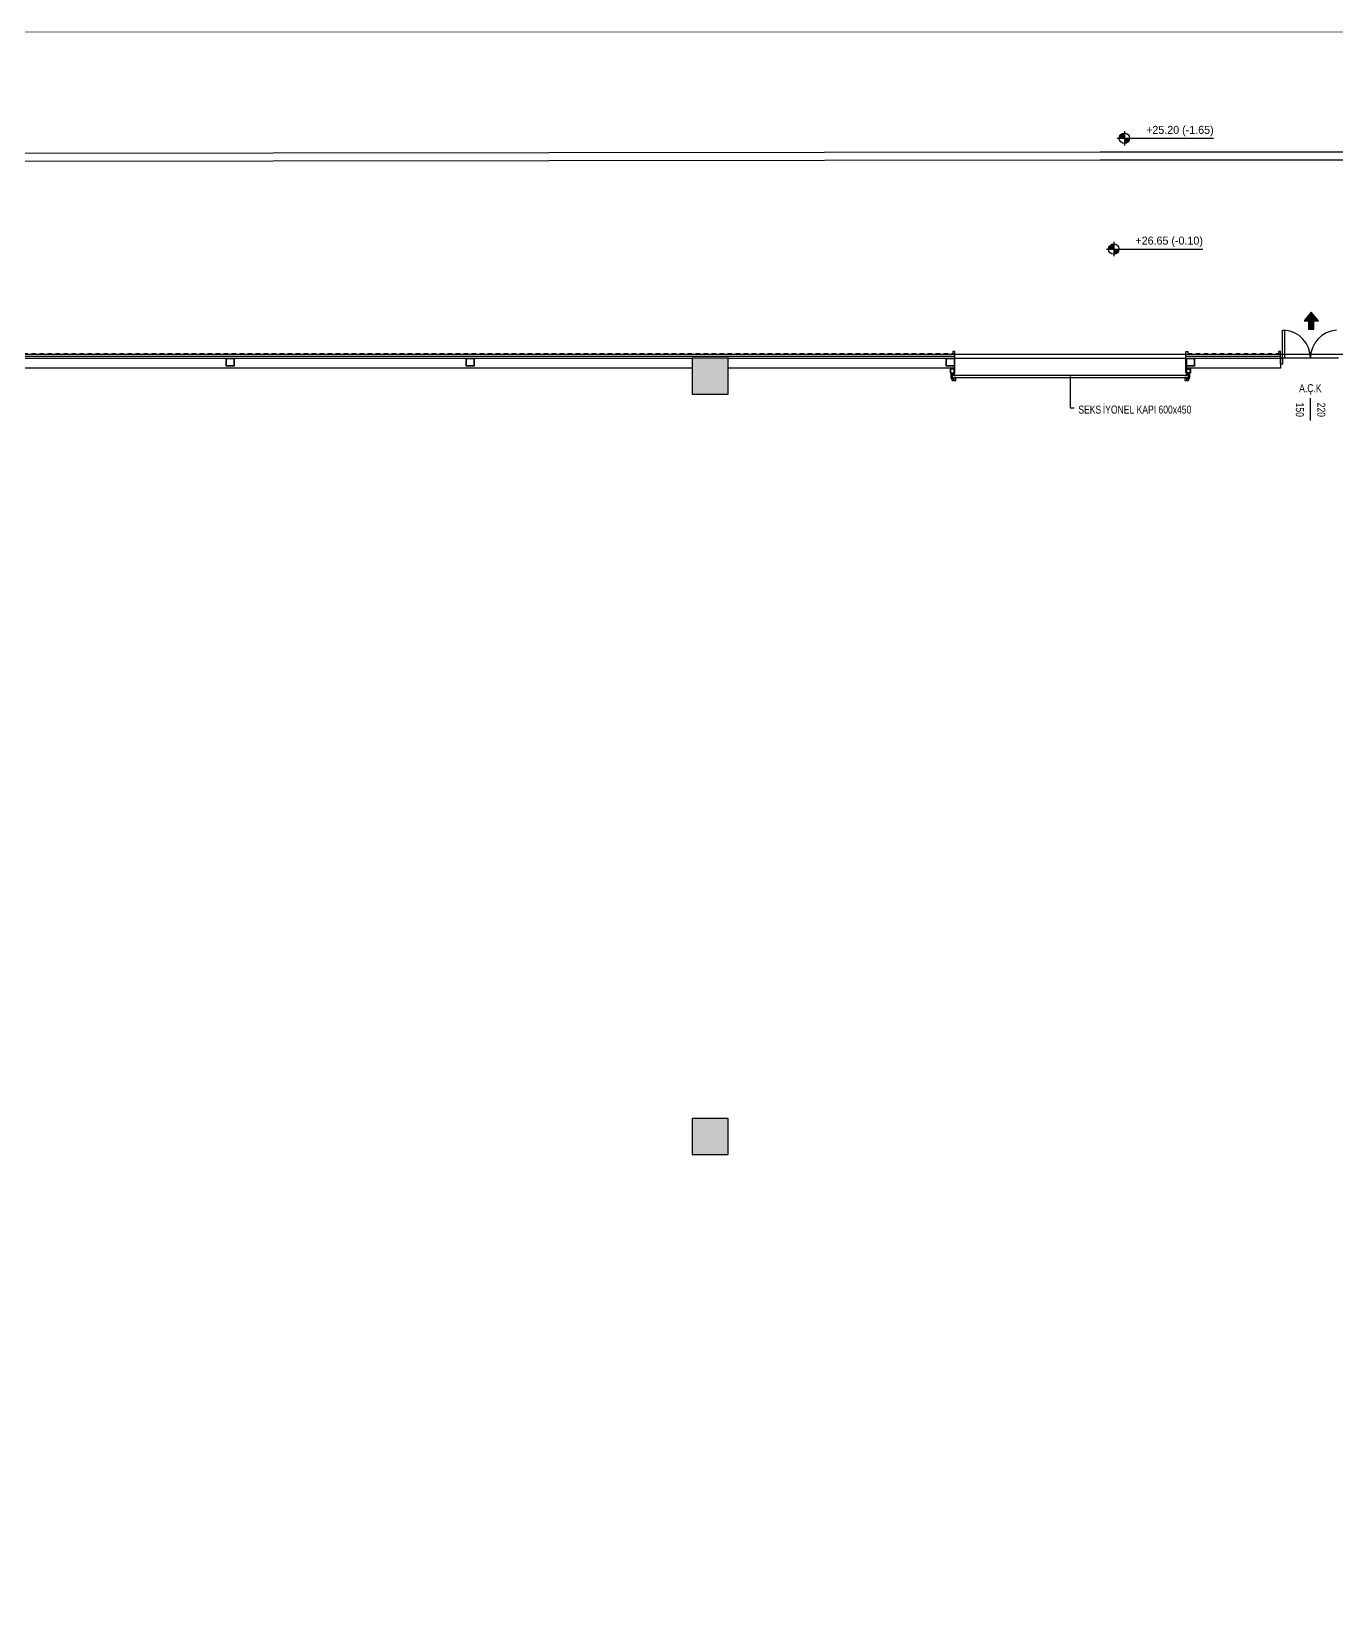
# Model space of a CAD drawing. Header units: centimetres. Extents: x -277999 to 283551, y -705288 to -693449.
# Drawn here: x 272690 to 275952, y -697400 to -693449 of the extents above; entities that cross this region are included whole.
import ezdxf
from ezdxf.enums import TextEntityAlignment as Align

# ---------------------------------------------------------------- set-up
doc = ezdxf.new("R2010")
doc.units = ezdxf.units.CM
for name, color, linetype in [('A-DOOR', 193, 'Continuous'), ('MKDU0', 8, 'Continuous'), ('ROTAS-HAV-CERCEVE', 7, 'Continuous')]:
    doc.layers.add(name, color=color, linetype=linetype)

msp = doc.modelspace()

# ---------------------------------------------------------------- hatches: boundary and pattern name
at = {"layer": 'MKDU0'}
h = msp.add_hatch(color=8, dxfattribs=at)
h.dxf.hatch_style = 1
h.paths.add_polyline_path([(275421.8, -693702.8), (275419.3, -693703), (275416.8, -693703.8), (275414.6, -693705), (275412.6, -693706.6), (275411, -693708.6), (275409.8, -693710.8), (275409.1, -693713.2), (275408.8, -693715.8), (275421.8, -693715.8), (275421.8, -693702.8)])
h.paths.add_polyline_path([(275434.8, -693715.8), (275421.8, -693715.8), (275421.8, -693728.8), (275424.4, -693728.5), (275426.8, -693727.8), (275429, -693726.6), (275431, -693725), (275432.6, -693723), (275433.8, -693720.8), (275434.6, -693718.3), (275434.8, -693715.8)])
h = msp.add_hatch(color=8, dxfattribs=at)
h.dxf.hatch_style = 1
h.paths.add_polyline_path([(275395, -693979.6), (275392.4, -693979.9), (275390, -693980.6), (275387.8, -693981.8), (275385.8, -693983.4), (275384.2, -693985.4), (275383, -693987.7), (275382.2, -693990.1), (275382, -693992.6), (275395, -693992.6), (275395, -693979.6)])
h.paths.add_polyline_path([(275408, -693992.6), (275395, -693992.6), (275395, -694005.6), (275397.5, -694005.4), (275400, -694004.6), (275402.2, -694003.4), (275404.2, -694001.8), (275405.8, -693999.8), (275407, -693997.6), (275407.7, -693995.2), (275408, -693992.6)])
h = msp.add_hatch(color=8, dxfattribs=at)
h.dxf.hatch_style = 1
h.paths.add_polyline_path([(275888.8, -694150.8), (275871.1, -694172), (275882.1, -694172), (275882.1, -694193.1), (275895.6, -694193.1), (275895.6, -694172), (275906.5, -694172), (275888.8, -694150.8)])
h = msp.add_hatch(dxfattribs=at)
h.set_pattern_fill('ANSI33')
h.paths.add_polyline_path([(272541.6, -700055.4), (272631.6, -700055.4), (272631.6, -699965.4), (272541.6, -699965.4), (272541.6, -700055.4)])
h.paths.add_polyline_path([(272541.6, -694355.4), (272631.6, -694355.4), (272631.6, -694265.4), (272541.6, -694265.4), (272541.6, -694355.4)])
h.paths.add_polyline_path([(270741.6, -700055.4), (270831.6, -700055.4), (270831.6, -699965.4), (270741.6, -699965.4), (270741.6, -700055.4)])
h.paths.add_polyline_path([(267141.6, -700055.4), (267231.6, -700055.4), (267231.6, -699965.4), (267141.6, -699965.4), (267141.6, -700055.4)])
h.paths.add_polyline_path([(270741.6, -694355.4), (270831.6, -694355.4), (270831.6, -694265.4), (270741.6, -694265.4), (270741.6, -694355.4)])
h.paths.add_polyline_path([(267141.6, -694355.4), (267231.6, -694355.4), (267231.6, -694265.4), (267141.6, -694265.4), (267141.6, -694355.4)])
h.paths.add_polyline_path([(272541.6, -698155.4), (272631.6, -698155.4), (272631.6, -698065.4), (272541.6, -698065.4), (272541.6, -698155.4)])
h.paths.add_polyline_path([(272541.6, -696255.4), (272631.6, -696255.4), (272631.6, -696165.4), (272541.6, -696165.4), (272541.6, -696255.4)])
h.paths.add_polyline_path([(270741.6, -698155.4), (270831.6, -698155.4), (270831.6, -698065.4), (270741.6, -698065.4), (270741.6, -698155.4)])
h.paths.add_polyline_path([(267141.6, -698155.4), (267231.6, -698155.4), (267231.6, -698065.4), (267141.6, -698065.4), (267141.6, -698155.4)])
h.paths.add_polyline_path([(270741.6, -696255.4), (270831.6, -696255.4), (270831.6, -696165.4), (270741.6, -696165.4), (270741.6, -696255.4)])
h.paths.add_polyline_path([(267141.6, -696255.4), (267231.6, -696255.4), (267231.6, -696165.4), (267141.6, -696165.4), (267141.6, -696255.4)])
h.paths.add_polyline_path([(277941.6, -698155.4), (278031.6, -698155.4), (278031.6, -698065.4), (277941.6, -698065.4), (277941.6, -698155.4)])
h.paths.add_polyline_path([(277941.6, -696255.4), (278031.6, -696255.4), (278031.6, -696165.4), (277941.6, -696165.4), (277941.6, -696255.4)])
h.paths.add_polyline_path([(276141.6, -698155.4), (276231.6, -698155.4), (276231.6, -698065.4), (276141.6, -698065.4), (276141.6, -698155.4)])
h.paths.add_polyline_path([(276141.6, -696255.4), (276231.6, -696255.4), (276231.6, -696165.4), (276141.6, -696165.4), (276141.6, -696255.4)])
h.paths.add_polyline_path([(274341.6, -698155.4), (274431.6, -698155.4), (274431.6, -698065.4), (274341.6, -698065.4), (274341.6, -698155.4)])
h.paths.add_polyline_path([(274341.6, -696255.4), (274431.6, -696255.4), (274431.6, -696165.4), (274341.6, -696165.4), (274341.6, -696255.4)])
h.paths.add_polyline_path([(270641.6, -698155.4), (270731.6, -698155.4), (270731.6, -698065.4), (270641.6, -698065.4), (270641.6, -698155.4)])
h.paths.add_polyline_path([(270641.6, -696255.4), (270731.6, -696255.4), (270731.6, -696165.4), (270641.6, -696165.4), (270641.6, -696255.4)])
h.paths.add_polyline_path([(268941.6, -698155.4), (269031.6, -698155.4), (269031.6, -698065.4), (268941.6, -698065.4), (268941.6, -698155.4)])
h.paths.add_polyline_path([(268941.6, -696255.4), (269031.6, -696255.4), (269031.6, -696165.4), (268941.6, -696165.4), (268941.6, -696255.4)])
h.paths.add_polyline_path([(265341.6, -698155.4), (265431.6, -698155.4), (265431.6, -698065.4), (265341.6, -698065.4), (265341.6, -698155.4)])
h.paths.add_polyline_path([(265341.6, -696255.4), (265431.6, -696255.4), (265431.6, -696165.4), (265341.6, -696165.4), (265341.6, -696255.4)])
h.paths.add_polyline_path([(263541.6, -698155.4), (263631.6, -698155.4), (263631.6, -698065.4), (263541.6, -698065.4), (263541.6, -698155.4)])
h.paths.add_polyline_path([(263541.6, -696255.4), (263631.6, -696255.4), (263631.6, -696165.4), (263541.6, -696165.4), (263541.6, -696255.4)])
h.paths.add_polyline_path([(261741.6, -698155.4), (261831.6, -698155.4), (261831.6, -698065.4), (261741.6, -698065.4), (261741.6, -698155.4)])
h.paths.add_polyline_path([(261741.6, -696255.4), (261831.6, -696255.4), (261831.6, -696165.4), (261741.6, -696165.4), (261741.6, -696255.4)])
h.paths.add_polyline_path([(279741.6, -696255.4), (279831.6, -696255.4), (279831.6, -696165.4), (279741.6, -696165.4), (279741.6, -696255.4)])
h.paths.add_polyline_path([(279741.6, -698155.4), (279831.6, -698155.4), (279831.6, -698065.4), (279741.6, -698065.4), (279741.6, -698155.4)])
h.paths.add_polyline_path([(279741.6, -700055.4), (279831.6, -700055.4), (279831.6, -699965.4), (279741.6, -699965.4), (279741.6, -700055.4)])
h.paths.add_polyline_path([(277941.6, -700055.4), (278031.6, -700055.4), (278031.6, -699965.4), (277941.6, -699965.4), (277941.6, -700055.4)])
h.paths.add_polyline_path([(276141.6, -700055.4), (276231.6, -700055.4), (276231.6, -699965.4), (276141.6, -699965.4), (276141.6, -700055.4)])
h.paths.add_polyline_path([(274341.6, -700055.4), (274431.6, -700055.4), (274431.6, -699965.4), (274341.6, -699965.4), (274341.6, -700055.4)])
h.paths.add_polyline_path([(270641.6, -700055.4), (270731.6, -700055.4), (270731.6, -699965.4), (270641.6, -699965.4), (270641.6, -700055.4)])
h.paths.add_polyline_path([(268941.6, -700055.4), (269031.6, -700055.4), (269031.6, -699965.4), (268941.6, -699965.4), (268941.6, -700055.4)])
h.paths.add_polyline_path([(265341.6, -700055.4), (265431.6, -700055.4), (265431.6, -699965.4), (265341.6, -699965.4), (265341.6, -700055.4)])
h.paths.add_polyline_path([(263541.6, -700055.4), (263631.6, -700055.4), (263631.6, -699965.4), (263541.6, -699965.4), (263541.6, -700055.4)])
h.paths.add_polyline_path([(261741.6, -700055.4), (261831.6, -700055.4), (261831.6, -699965.4), (261741.6, -699965.4), (261741.6, -700055.4)])
h.paths.add_polyline_path([(279741.6, -694355.4), (279831.6, -694355.4), (279831.6, -694265.4), (279741.6, -694265.4), (279741.6, -694355.4)])
h.paths.add_polyline_path([(277941.6, -694355.4), (278031.6, -694355.4), (278031.6, -694265.4), (277941.6, -694265.4), (277941.6, -694355.4)])
h.paths.add_polyline_path([(276141.6, -694355.4), (276231.6, -694355.4), (276231.6, -694265.4), (276141.6, -694265.4), (276141.6, -694355.4)])
h.paths.add_polyline_path([(274341.6, -694355.4), (274431.6, -694355.4), (274431.6, -694265.4), (274341.6, -694265.4), (274341.6, -694355.4)])
h.paths.add_polyline_path([(270641.6, -694355.4), (270731.6, -694355.4), (270731.6, -694265.4), (270641.6, -694265.4), (270641.6, -694355.4)])
h.paths.add_polyline_path([(268941.6, -694355.4), (269031.6, -694355.4), (269031.6, -694265.4), (268941.6, -694265.4), (268941.6, -694355.4)])
h.paths.add_polyline_path([(265341.6, -694355.4), (265431.6, -694355.4), (265431.6, -694265.4), (265341.6, -694265.4), (265341.6, -694355.4)])
h.paths.add_polyline_path([(263541.6, -694355.4), (263631.6, -694355.4), (263631.6, -694265.4), (263541.6, -694265.4), (263541.6, -694355.4)])
h.paths.add_polyline_path([(261741.6, -694355.4), (261831.6, -694355.4), (261831.6, -694265.4), (261741.6, -694265.4), (261741.6, -694355.4)])

# ---------------------------------------------------------------- linework, layer by layer
at = {"layer": 'A-DOOR'}
msp.add_line((275956.6, -694265.4), (275816.6, -694265.4), dxfattribs=at)
msp.add_lwpolyline([(275816.6, -694265.4), (275816.6, -694195.4), (275821.6, -694195.4), (275821.6, -694265.4)], dxfattribs=at)
msp.add_lwpolyline([(275816.6, -694280.4), (275811.6, -694280.4), (275811.6, -694265.4), (275816.6, -694265.4)], close=True, dxfattribs=at)
for centre, start, end in [((275816.6, -694265.4), 0, 85.904), ((275956.6, -694265.4), 94.096, 180)]:
    msp.add_arc(centre, 70, start, end, dxfattribs=at)
at = {"layer": 'MKDU0', "color": 8}
for p, q in [((275421.8, -693697.8), (275421.8, -693733.8)), ((272211.1, -693753.2), (275361.1, -693750.1)), ((275361.1, -693750.1), (275511.1, -693749.9)), ((275403.8, -693715.8), (275644.8, -693715.8)), ((275511.1, -693749.9), (278429.5, -693747)), ((272211.1, -693773.2), (275361.1, -693770.1)), ((275361.1, -693770.1), (275511.1, -693769.9)), ((275511.1, -693769.9), (278429.4, -693767)), ((275395, -693974.6), (275395, -694010.6)), ((275377, -693992.6), (275618, -693992.6)), ((274997.6, -694248.4), (274992.6, -694248.4)), ((274992.6, -694248.4), (274992.6, -694252.9)), ((274997.6, -694302.4), (274997.6, -694248.4)), ((275575.6, -694302.4), (275575.6, -694248.4)), ((275575.6, -694248.4), (275580.6, -694248.4)), ((275580.6, -694248.4), (275580.6, -694252.9)), ((272631.6, -694265.4), (274341.6, -694265.4)), ((274341.6, -694290.4), (272631.6, -694290.4)), ((274431.6, -694265.4), (274996.6, -694265.4)), ((274996.6, -694290.4), (274431.6, -694290.4)), ((275576.6, -694265.4), (275811.6, -694265.4)), ((275811.6, -694290.4), (275576.6, -694290.4))]:
    msp.add_line(p, q, dxfattribs=at)
at = {"layer": 'MKDU0'}
for p, q in [((274997.7, -694303.9), (274993.8, -694303.9)), ((274995.3, -694303.7), (274995.2, -694303.9)), ((274995.3, -694303.8), (274995.2, -694303.9)), ((274995.2, -694303.9), (274995.3, -694304)), ((274995.4, -694303.7), (274995.3, -694303.8)), ((274996, -694303.7), (274995.3, -694303.7)), ((274995.3, -694303.8), (274995.4, -694304)), ((274996, -694304), (274995.3, -694304)), ((274995.7, -694303.7), (274995.7, -694304)), ((274995.8, -694304.1), (274995.8, -694303.9)), ((274995.8, -694303.9), (274995.9, -694304)), ((274995.8, -694303.9), (274995.8, -694304)), ((274995.9, -694304), (274995.8, -694304)), ((274995.9, -694304), (274995.8, -694304.1)), ((274995.8, -694304), (274995.8, -694304.1)), ((274995.9, -694303.7), (274995.9, -694303.7)), ((274996, -694304), (274995.9, -694303.7)), ((274996, -694304.1), (274995.9, -694303.7)), ((274995.9, -694303.7), (274996, -694304)), ((274995.9, -694303.7), (274995.9, -694303.7)), ((274995.9, -694303.7), (274995.9, -694303.7)), ((274996, -694303.7), (274995.9, -694303.7)), ((274995.9, -694304), (274996, -694304)), ((274996.1, -694304.1), (274996, -694303.7)), ((274996, -694303.7), (274996.1, -694304)), ((274996, -694303.7), (274996, -694303.7)), ((274996, -694303.7), (274996.1, -694303.7)), ((274996, -694304), (274996, -694304.1)), ((274996.1, -694304), (274996, -694304)), ((274996.2, -694304), (274996.1, -694303.7)), ((274996.2, -694303.7), (274996.1, -694303.7)), ((274996.2, -694304), (274996.1, -694304.1)), ((274996.1, -694304), (274996.1, -694304.1)), ((274996.3, -694304), (274996.2, -694303.7)), ((274996.3, -694304.1), (274996.2, -694303.7)), ((274996.2, -694303.7), (274996.3, -694304)), ((274996.2, -694303.7), (274996.2, -694303.7)), ((274996.2, -694303.7), (274996.2, -694303.7)), ((274996.2, -694303.7), (274996.2, -694303.7)), ((274996.2, -694303.7), (274996.2, -694303.7)), ((274996.3, -694303.7), (274996.2, -694303.7)), ((274996.2, -694304), (274996.2, -694304)), ((274996.3, -694304), (274996.2, -694304)), ((274996.3, -694303.7), (274996.4, -694304.1)), ((274996.3, -694303.7), (274996.4, -694304)), ((274996.3, -694303.7), (274996.4, -694303.7)), ((274996.3, -694303.7), (274996.3, -694303.7)), ((274996.3, -694304), (274996.3, -694304.1)), ((274996.3, -694304), (274996.3, -694304.1)), ((274996.4, -694304), (274996.3, -694304)), ((274996.5, -694304), (274996.4, -694303.7)), ((274996.5, -694303.7), (274996.4, -694303.7)), ((274996.4, -694304), (274996.4, -694304.1)), ((274996.5, -694304), (274996.4, -694304.1)), ((274996.6, -694304), (274996.5, -694303.7)), ((274996.5, -694303.7), (274996.5, -694303.8)), ((274996.5, -694303.7), (274996.5, -694303.7)), ((274996.5, -694303.7), (274996.5, -694303.7)), ((274996.5, -694303.7), (274996.5, -694303.7)), ((274996.5, -694303.7), (274996.5, -694303.8)), ((274996.5, -694303.7), (274996.5, -694303.7)), ((274996.6, -694303.7), (274996.5, -694303.7)), ((274996.5, -694303.8), (274996.6, -694304)), ((274996.5, -694303.8), (274996.6, -694304.1)), ((274996.5, -694304), (274996.5, -694304)), ((274996.6, -694304), (274996.5, -694304)), ((274996.6, -694303.7), (274996.7, -694304)), ((274996.6, -694303.7), (274996.7, -694303.7)), ((274996.6, -694303.7), (274996.7, -694304)), ((274996.6, -694303.7), (274996.6, -694303.7)), ((274996.7, -694304), (274996.6, -694304)), ((274996.6, -694304), (274996.6, -694304.1)), ((274996.6, -694304), (274996.6, -694304.1)), ((274996.7, -694304.4), (274996.7, -694303.4)), ((274996.8, -694303.4), (274996.7, -694303.4)), ((274996.7, -694303.7), (274996.7, -694303.8)), ((274996.7, -694303.7), (274996.7, -694303.7)), ((274996.7, -694304), (274996.7, -694304)), ((274996.8, -694304.4), (274996.7, -694304.4)), ((274996.8, -694304.5), (274996.8, -694303.3)), ((274996.9, -694303.3), (274996.8, -694303.3)), ((274996.9, -694304.5), (274996.8, -694304.5)), ((274996.9, -694304.5), (274996.9, -694303.3)), ((274997, -694303.7), (274996.9, -694303.3)), ((274996.9, -694304.5), (274997, -694304.1)), ((274997, -694303.5), (274997, -694304.2)), ((274997, -694303.7), (274997, -694304.1)), ((274997.1, -694303.5), (274997.1, -694304.2)), ((274997.1, -694303.5), (274997.4, -694303.5)), ((274997.1, -694303.7), (274997.4, -694303.7)), ((274997.1, -694304.1), (274997.4, -694304.1)), ((274997.1, -694304.2), (274997.4, -694304.2)), ((274997.4, -694303.6), (274997.4, -694304.1))]:
    msp.add_line(p, q, dxfattribs=at)
at = {"layer": 'MKDU0', "color": 8}
for points in [[(275888.8, -694150.8), (275871.1, -694172), (275882.1, -694172), (275882.1, -694193.1), (275895.6, -694193.1), (275895.6, -694172), (275906.5, -694172)], [(271694.1, -694255.4), (279841.6, -694255.4), (279841.6, -698155.4), (261719.1, -698155.4), (261719.1, -694255.4), (268941.6, -694255.4), (268941.6, -694520.4), (271694.1, -694520.4)], [(273176.6, -694265.4), (273196.6, -694265.4), (273196.6, -694285.4), (273176.6, -694285.4)], [(273177.2, -694266), (273196, -694266), (273196, -694284.8), (273177.2, -694284.8)], [(273776.6, -694265.4), (273796.6, -694265.4), (273796.6, -694285.4), (273776.6, -694285.4)], [(273777.2, -694266), (273796, -694266), (273796, -694284.8), (273777.2, -694284.8)], [(274341.6, -694355.4), (274431.6, -694355.4), (274431.6, -694265.4), (274341.6, -694265.4)], [(274976.6, -694265.4), (274996.6, -694265.4), (274996.6, -694285.4), (274976.6, -694285.4)], [(274977.2, -694266), (274996, -694266), (274996, -694284.8), (274977.2, -694284.8)], [(274986.6, -694302.4), (274996.6, -694302.4), (274996.6, -694292.4), (274986.6, -694292.4)], [(274987.1, -694301.9), (274996.1, -694301.9), (274996.1, -694292.9), (274987.1, -694292.9)], [(275576.6, -694265.4), (275596.6, -694265.4), (275596.6, -694285.4), (275576.6, -694285.4)], [(275576.6, -694302.4), (275586.6, -694302.4), (275586.6, -694292.4), (275576.6, -694292.4)], [(275586.6, -694302.4), (275576.6, -694302.4), (275576.6, -694292.4), (275586.6, -694292.4)], [(275577.1, -694301.9), (275586.1, -694301.9), (275586.1, -694292.9), (275577.1, -694292.9)], [(275586.1, -694301.9), (275577.1, -694301.9), (275577.1, -694292.9), (275586.1, -694292.9)], [(275577.2, -694266), (275596, -694266), (275596, -694284.8), (275577.2, -694284.8)], [(275582.3, -694309), (274991, -694309), (274991, -694314), (275582.3, -694314)], [(274341.6, -696255.4), (274431.6, -696255.4), (274431.6, -696165.4), (274341.6, -696165.4)]]:
    msp.add_lwpolyline(points, close=True, dxfattribs=at)
for points in [[(272211.6, -694255.4), (274996.6, -694255.4)], [(272211.6, -694260.4), (274996.6, -694260.4)], [(272661.6, -694255.4), (272669.6, -694255.4), (272671.6, -694253.4), (272679.6, -694253.4), (272681.6, -694255.4), (272689.6, -694255.4), (272691.6, -694253.4), (272699.6, -694253.4), (272701.6, -694255.4), (272709.6, -694255.4), (272711.6, -694253.4), (272719.6, -694253.4), (272721.6, -694255.4), (272729.6, -694255.4), (272731.6, -694253.4), (272739.6, -694253.4), (272741.6, -694255.4), (272749.6, -694255.4), (272751.6, -694253.4), (272759.6, -694253.4), (272761.6, -694255.4)], [(272761.6, -694255.4), (272769.6, -694255.4), (272771.6, -694253.4), (272779.6, -694253.4), (272781.6, -694255.4), (272789.6, -694255.4), (272791.6, -694253.4), (272799.6, -694253.4), (272801.6, -694255.4), (272809.6, -694255.4), (272811.6, -694253.4), (272819.6, -694253.4), (272821.6, -694255.4), (272829.6, -694255.4), (272831.6, -694253.4), (272839.6, -694253.4), (272841.6, -694255.4), (272849.6, -694255.4), (272851.6, -694253.4), (272859.6, -694253.4), (272861.6, -694255.4)], [(272861.6, -694255.4), (272869.6, -694255.4), (272871.6, -694253.4), (272879.6, -694253.4), (272881.6, -694255.4), (272889.6, -694255.4), (272891.6, -694253.4), (272899.6, -694253.4), (272901.6, -694255.4), (272909.6, -694255.4), (272911.6, -694253.4), (272919.6, -694253.4), (272921.6, -694255.4), (272929.6, -694255.4), (272931.6, -694253.4), (272939.6, -694253.4), (272941.6, -694255.4), (272949.6, -694255.4), (272951.6, -694253.4), (272959.6, -694253.4), (272961.6, -694255.4)], [(272961.6, -694255.4), (272969.6, -694255.4), (272971.6, -694253.4), (272979.6, -694253.4), (272981.6, -694255.4), (272989.6, -694255.4), (272991.6, -694253.4), (272999.6, -694253.4), (273001.6, -694255.4), (273009.6, -694255.4), (273011.6, -694253.4), (273019.6, -694253.4), (273021.6, -694255.4), (273029.6, -694255.4), (273031.6, -694253.4), (273039.6, -694253.4), (273041.6, -694255.4), (273049.6, -694255.4), (273051.6, -694253.4), (273059.6, -694253.4), (273061.6, -694255.4)], [(273061.6, -694255.4), (273069.6, -694255.4), (273071.6, -694253.4), (273079.6, -694253.4), (273081.6, -694255.4), (273089.6, -694255.4), (273091.6, -694253.4), (273099.6, -694253.4), (273101.6, -694255.4), (273109.6, -694255.4), (273111.6, -694253.4), (273119.6, -694253.4), (273121.6, -694255.4), (273129.6, -694255.4), (273131.6, -694253.4), (273139.6, -694253.4), (273141.6, -694255.4), (273149.6, -694255.4), (273151.6, -694253.4), (273159.6, -694253.4), (273161.6, -694255.4)], [(273161.6, -694255.4), (273169.6, -694255.4), (273171.6, -694253.4), (273179.6, -694253.4), (273181.6, -694255.4), (273189.6, -694255.4), (273191.6, -694253.4), (273199.6, -694253.4), (273201.6, -694255.4), (273209.6, -694255.4), (273211.6, -694253.4), (273219.6, -694253.4), (273221.6, -694255.4), (273229.6, -694255.4), (273231.6, -694253.4), (273239.6, -694253.4), (273241.6, -694255.4), (273249.6, -694255.4), (273251.6, -694253.4), (273259.6, -694253.4), (273261.6, -694255.4)], [(273261.6, -694255.4), (273269.6, -694255.4), (273271.6, -694253.4), (273279.6, -694253.4), (273281.6, -694255.4), (273289.6, -694255.4), (273291.6, -694253.4), (273299.6, -694253.4), (273301.6, -694255.4), (273309.6, -694255.4), (273311.6, -694253.4), (273319.6, -694253.4), (273321.6, -694255.4), (273329.6, -694255.4), (273331.6, -694253.4), (273339.6, -694253.4), (273341.6, -694255.4), (273349.6, -694255.4), (273351.6, -694253.4), (273359.6, -694253.4), (273361.6, -694255.4)], [(273361.6, -694255.4), (273369.6, -694255.4), (273371.6, -694253.4), (273379.6, -694253.4), (273381.6, -694255.4), (273389.6, -694255.4), (273391.6, -694253.4), (273399.6, -694253.4), (273401.6, -694255.4), (273409.6, -694255.4), (273411.6, -694253.4), (273419.6, -694253.4), (273421.6, -694255.4), (273429.6, -694255.4), (273431.6, -694253.4), (273439.6, -694253.4), (273441.6, -694255.4), (273449.6, -694255.4), (273451.6, -694253.4), (273459.6, -694253.4), (273461.6, -694255.4)], [(273461.6, -694255.4), (273469.6, -694255.4), (273471.6, -694253.4), (273479.6, -694253.4), (273481.6, -694255.4), (273489.6, -694255.4), (273491.6, -694253.4), (273499.6, -694253.4), (273501.6, -694255.4), (273509.6, -694255.4), (273511.6, -694253.4), (273519.6, -694253.4), (273521.6, -694255.4), (273529.6, -694255.4), (273531.6, -694253.4), (273539.6, -694253.4), (273541.6, -694255.4), (273549.6, -694255.4), (273551.6, -694253.4), (273559.6, -694253.4), (273561.6, -694255.4)], [(273561.6, -694255.4), (273569.6, -694255.4), (273571.6, -694253.4), (273579.6, -694253.4), (273581.6, -694255.4), (273589.6, -694255.4), (273591.6, -694253.4), (273599.6, -694253.4), (273601.6, -694255.4), (273609.6, -694255.4), (273611.6, -694253.4), (273619.6, -694253.4), (273621.6, -694255.4), (273629.6, -694255.4), (273631.6, -694253.4), (273639.6, -694253.4), (273641.6, -694255.4), (273649.6, -694255.4), (273651.6, -694253.4), (273659.6, -694253.4), (273661.6, -694255.4)], [(273661.6, -694255.4), (273669.6, -694255.4), (273671.6, -694253.4), (273679.6, -694253.4), (273681.6, -694255.4), (273689.6, -694255.4), (273691.6, -694253.4), (273699.6, -694253.4), (273701.6, -694255.4), (273709.6, -694255.4), (273711.6, -694253.4), (273719.6, -694253.4), (273721.6, -694255.4), (273729.6, -694255.4), (273731.6, -694253.4), (273739.6, -694253.4), (273741.6, -694255.4), (273749.6, -694255.4), (273751.6, -694253.4), (273759.6, -694253.4), (273761.6, -694255.4)], [(273761.6, -694255.4), (273769.6, -694255.4), (273771.6, -694253.4), (273779.6, -694253.4), (273781.6, -694255.4), (273789.6, -694255.4), (273791.6, -694253.4), (273799.6, -694253.4), (273801.6, -694255.4), (273809.6, -694255.4), (273811.6, -694253.4), (273819.6, -694253.4), (273821.6, -694255.4), (273829.6, -694255.4), (273831.6, -694253.4), (273839.6, -694253.4), (273841.6, -694255.4), (273849.6, -694255.4), (273851.6, -694253.4), (273859.6, -694253.4), (273861.6, -694255.4)], [(273861.6, -694255.4), (273869.6, -694255.4), (273871.6, -694253.4), (273879.6, -694253.4), (273881.6, -694255.4), (273889.6, -694255.4), (273891.6, -694253.4), (273899.6, -694253.4), (273901.6, -694255.4), (273909.6, -694255.4), (273911.6, -694253.4), (273919.6, -694253.4), (273921.6, -694255.4), (273929.6, -694255.4), (273931.6, -694253.4), (273939.6, -694253.4), (273941.6, -694255.4), (273949.6, -694255.4), (273951.6, -694253.4), (273959.6, -694253.4), (273961.6, -694255.4)], [(273961.6, -694255.4), (273969.6, -694255.4), (273971.6, -694253.4), (273979.6, -694253.4), (273981.6, -694255.4), (273989.6, -694255.4), (273991.6, -694253.4), (273999.6, -694253.4), (274001.6, -694255.4), (274009.6, -694255.4), (274011.6, -694253.4), (274019.6, -694253.4), (274021.6, -694255.4), (274029.6, -694255.4), (274031.6, -694253.4), (274039.6, -694253.4), (274041.6, -694255.4), (274049.6, -694255.4), (274051.6, -694253.4), (274059.6, -694253.4), (274061.6, -694255.4)], [(274061.6, -694255.4), (274069.6, -694255.4), (274071.6, -694253.4), (274079.6, -694253.4), (274081.6, -694255.4), (274089.6, -694255.4), (274091.6, -694253.4), (274099.6, -694253.4), (274101.6, -694255.4), (274109.6, -694255.4), (274111.6, -694253.4), (274119.6, -694253.4), (274121.6, -694255.4), (274129.6, -694255.4), (274131.6, -694253.4), (274139.6, -694253.4), (274141.6, -694255.4), (274149.6, -694255.4), (274151.6, -694253.4), (274159.6, -694253.4), (274161.6, -694255.4)], [(274161.6, -694255.4), (274169.6, -694255.4), (274171.6, -694253.4), (274179.6, -694253.4), (274181.6, -694255.4), (274189.6, -694255.4), (274191.6, -694253.4), (274199.6, -694253.4), (274201.6, -694255.4), (274209.6, -694255.4), (274211.6, -694253.4), (274219.6, -694253.4), (274221.6, -694255.4), (274229.6, -694255.4), (274231.6, -694253.4), (274239.6, -694253.4), (274241.6, -694255.4), (274249.6, -694255.4), (274251.6, -694253.4), (274259.6, -694253.4), (274261.6, -694255.4)], [(274261.6, -694255.4), (274269.6, -694255.4), (274271.6, -694253.4), (274279.6, -694253.4), (274281.6, -694255.4), (274289.6, -694255.4), (274291.6, -694253.4), (274299.6, -694253.4), (274301.6, -694255.4), (274309.6, -694255.4), (274311.6, -694253.4), (274319.6, -694253.4), (274321.6, -694255.4), (274329.6, -694255.4), (274331.6, -694253.4), (274339.6, -694253.4), (274341.6, -694255.4), (274349.6, -694255.4), (274351.6, -694253.4), (274359.6, -694253.4), (274361.6, -694255.4)], [(274361.6, -694255.4), (274369.6, -694255.4), (274371.6, -694253.4), (274379.6, -694253.4), (274381.6, -694255.4), (274389.6, -694255.4), (274391.6, -694253.4), (274399.6, -694253.4), (274401.6, -694255.4), (274409.6, -694255.4), (274411.6, -694253.4), (274419.6, -694253.4), (274421.6, -694255.4), (274429.6, -694255.4), (274431.6, -694253.4), (274439.6, -694253.4), (274441.6, -694255.4), (274449.6, -694255.4), (274451.6, -694253.4), (274459.6, -694253.4), (274461.6, -694255.4)], [(274461.6, -694255.4), (274469.6, -694255.4), (274471.6, -694253.4), (274479.6, -694253.4), (274481.6, -694255.4), (274489.6, -694255.4), (274491.6, -694253.4), (274499.6, -694253.4), (274501.6, -694255.4), (274509.6, -694255.4), (274511.6, -694253.4), (274519.6, -694253.4), (274521.6, -694255.4), (274529.6, -694255.4), (274531.6, -694253.4), (274539.6, -694253.4), (274541.6, -694255.4), (274549.6, -694255.4), (274551.6, -694253.4), (274559.6, -694253.4), (274561.6, -694255.4)], [(274561.6, -694255.4), (274569.6, -694255.4), (274571.6, -694253.4), (274579.6, -694253.4), (274581.6, -694255.4), (274589.6, -694255.4), (274591.6, -694253.4), (274599.6, -694253.4), (274601.6, -694255.4), (274609.6, -694255.4), (274611.6, -694253.4), (274619.6, -694253.4), (274621.6, -694255.4), (274629.6, -694255.4), (274631.6, -694253.4), (274639.6, -694253.4), (274641.6, -694255.4), (274649.6, -694255.4), (274651.6, -694253.4), (274659.6, -694253.4), (274661.6, -694255.4)], [(274661.6, -694255.4), (274669.6, -694255.4), (274671.6, -694253.4), (274679.6, -694253.4), (274681.6, -694255.4), (274689.6, -694255.4), (274691.6, -694253.4), (274699.6, -694253.4), (274701.6, -694255.4), (274709.6, -694255.4), (274711.6, -694253.4), (274719.6, -694253.4), (274721.6, -694255.4), (274729.6, -694255.4), (274731.6, -694253.4), (274739.6, -694253.4), (274741.6, -694255.4), (274749.6, -694255.4), (274751.6, -694253.4), (274759.6, -694253.4), (274761.6, -694255.4)], [(274761.6, -694255.4), (274769.6, -694255.4), (274771.6, -694253.4), (274779.6, -694253.4), (274781.6, -694255.4), (274789.6, -694255.4), (274791.6, -694253.4), (274799.6, -694253.4), (274801.6, -694255.4), (274809.6, -694255.4), (274811.6, -694253.4), (274819.6, -694253.4), (274821.6, -694255.4), (274829.6, -694255.4), (274831.6, -694253.4), (274839.6, -694253.4), (274841.6, -694255.4), (274849.6, -694255.4), (274851.6, -694253.4), (274859.6, -694253.4), (274861.6, -694255.4)], [(274861.6, -694255.4), (274869.6, -694255.4), (274871.6, -694253.4), (274879.6, -694253.4), (274881.6, -694255.4), (274889.6, -694255.4), (274891.6, -694253.4), (274899.6, -694253.4), (274901.6, -694255.4), (274909.6, -694255.4), (274911.6, -694253.4), (274919.6, -694253.4), (274921.6, -694255.4), (274929.6, -694255.4), (274931.6, -694253.4), (274939.6, -694253.4), (274941.6, -694255.4), (274949.6, -694255.4), (274951.6, -694253.4), (274959.6, -694253.4), (274961.6, -694255.4)], [(274961.6, -694255.4), (274969.6, -694255.4), (274971.6, -694253.4), (274979.6, -694253.4), (274981.6, -694255.4), (274989.6, -694255.4), (274991.6, -694253.4), (274996.6, -694253.4)], [(275576.6, -694255.4), (275579.6, -694255.4), (275581.6, -694253.4), (275589.6, -694253.4), (275591.6, -694255.4), (275599.6, -694255.4), (275601.6, -694253.4), (275609.6, -694253.4), (275611.6, -694255.4), (275619.6, -694255.4), (275621.6, -694253.4), (275629.6, -694253.4), (275631.6, -694255.4)], [(275576.6, -694255.4), (275811.6, -694255.4)], [(275576.6, -694260.4), (275811.6, -694260.4)], [(275631.6, -694255.4), (275639.6, -694255.4), (275641.6, -694253.4), (275649.6, -694253.4), (275651.6, -694255.4), (275659.6, -694255.4), (275661.6, -694253.4), (275669.6, -694253.4), (275671.6, -694255.4), (275679.6, -694255.4), (275681.6, -694253.4), (275689.6, -694253.4), (275691.6, -694255.4), (275699.6, -694255.4), (275701.6, -694253.4), (275709.6, -694253.4), (275711.6, -694255.4), (275719.6, -694255.4), (275721.6, -694253.4), (275729.6, -694253.4), (275731.6, -694255.4)], [(275731.6, -694255.4), (275739.6, -694255.4), (275741.6, -694253.4), (275749.6, -694253.4), (275751.6, -694255.4), (275759.6, -694255.4), (275761.6, -694253.4), (275769.6, -694253.4), (275771.6, -694255.4), (275779.6, -694255.4), (275781.6, -694253.4), (275789.6, -694253.4), (275791.6, -694255.4), (275799.6, -694255.4), (275801.6, -694253.4), (275809.6, -694253.4), (275811.6, -694255.4)], [(275816.6, -694265.4), (275811.6, -694265.4), (275811.6, -694248.4), (275806.6, -694248.4), (275806.6, -694252.9)], [(274988.6, -694302.4), (274988.6, -694307.4)], [(274989.1, -694306.9), (274989.1, -694302.9)], [(274989.1, -694302.9), (274996.1, -694302.9)], [(274996.1, -694302.9), (274996.1, -694304.9)], [(274996.6, -694265.4), (274996.6, -694290.4)], [(274996.6, -694265.4), (275576.6, -694265.4)], [(274996.6, -694307.4), (274996.6, -694302.4)], [(275576.6, -694265.4), (275576.6, -694290.4)], [(275576.6, -694302.4), (275576.6, -694307.4)], [(275577.1, -694304.9), (275577.1, -694302.9)], [(275577.1, -694302.9), (275584.1, -694302.9)], [(275584.1, -694302.9), (275584.1, -694306.9)], [(275584.6, -694307.4), (275584.6, -694302.4)], [(275811.6, -694265.4), (275811.6, -694290.4)], [(275811.6, -694265.4), (275811.6, -694290.4)], [(274988.6, -694307.4), (274987.9, -694307.4)], [(274987.9, -694307.4), (274987.9, -694315.1)], [(274987.9, -694315.1), (274990.5, -694315.1)], [(274988.4, -694314.6), (274988.4, -694307.9)], [(274988.4, -694307.9), (274991.1, -694307.9)], [(274994.6, -694314.6), (274988.4, -694314.6)], [(274988.6, -694307.4), (274991.1, -694307.4)], [(274991.1, -694306.9), (274989.1, -694306.9)], [(274990.5, -694315.1), (274990.5, -694319.3)], [(274990.5, -694319.3), (274990.5, -694319.4), (274990.5, -694319.4), (274990.5, -694319.5), (274990.5, -694319.6), (274990.5, -694319.6), (274990.6, -694319.7), (274990.6, -694319.8), (274990.6, -694319.8), (274990.7, -694319.9), (274990.7, -694320), (274990.7, -694320), (274990.8, -694320.1), (274990.8, -694320.2), (274990.8, -694320.2), (274990.9, -694320.3), (274990.9, -694320.3), (274991, -694320.4), (274991, -694320.4), (274991.1, -694320.5), (274991.1, -694320.5), (274991.2, -694320.6), (274991.3, -694320.6), (274991.3, -694320.7), (274991.4, -694320.7), (274991.4, -694320.8), (274991.5, -694320.8), (274991.6, -694320.8), (274991.6, -694320.9), (274991.7, -694320.9), (274991.8, -694320.9), (274991.8, -694321), (274991.9, -694321), (274992, -694321), (274992, -694321), (274992.1, -694321), (274992.2, -694321.1), (274992.3, -694321.1), (274992.3, -694321.1), (274992.4, -694321.1), (274992.5, -694321.1), (274992.5, -694321.1), (274992.6, -694321.1), (274992.7, -694321.1), (274992.8, -694321.1), (274992.8, -694321.1), (274992.9, -694321.1), (274993, -694321), (274993.1, -694321), (274993.1, -694321), (274993.2, -694321), (274993.3, -694321), (274993.3, -694320.9), (274993.4, -694320.9), (274993.5, -694320.9), (274993.5, -694320.8), (274993.6, -694320.8), (274993.7, -694320.8), (274993.7, -694320.7), (274993.8, -694320.7), (274993.8, -694320.6), (274993.9, -694320.6), (274994, -694320.5), (274994, -694320.5), (274994.1, -694320.4), (274994.1, -694320.4), (274994.2, -694320.3), (274994.2, -694320.3), (274994.2, -694320.2), (274994.3, -694320.2), (274994.3, -694320.1), (274994.4, -694320), (274994.4, -694320), (274994.4, -694319.9), (274994.5, -694319.8), (274994.5, -694319.8), (274994.5, -694319.7), (274994.5, -694319.6), (274994.6, -694319.6), (274994.6, -694319.5), (274994.6, -694319.4), (274994.6, -694319.4), (274994.6, -694319.3)], [(274991, -694319.3), (274991, -694315.1)], [(274991, -694315.1), (274994.6, -694315.1)], [(274994.1, -694319.3), (274994.1, -694319.3), (274994.1, -694319.4), (274994.1, -694319.4), (274994.1, -694319.5), (274994.1, -694319.6), (274994, -694319.6), (274994, -694319.7), (274994, -694319.7), (274994, -694319.8), (274993.9, -694319.8), (274993.9, -694319.9), (274993.9, -694319.9), (274993.8, -694319.9), (274993.8, -694320), (274993.8, -694320), (274993.7, -694320.1), (274993.7, -694320.1), (274993.6, -694320.2), (274993.6, -694320.2), (274993.6, -694320.2), (274993.5, -694320.3), (274993.5, -694320.3), (274993.4, -694320.3), (274993.4, -694320.4), (274993.3, -694320.4), (274993.3, -694320.4), (274993.2, -694320.4), (274993.2, -694320.5), (274993.1, -694320.5), (274993.1, -694320.5), (274993, -694320.5), (274993, -694320.5), (274992.9, -694320.5), (274992.9, -694320.6), (274992.8, -694320.6), (274992.7, -694320.6), (274992.7, -694320.6), (274992.6, -694320.6), (274992.6, -694320.6), (274992.5, -694320.6), (274992.5, -694320.6), (274992.4, -694320.6), (274992.4, -694320.6), (274992.3, -694320.6), (274992.2, -694320.6), (274992.2, -694320.5), (274992.1, -694320.5), (274992.1, -694320.5), (274992, -694320.5), (274992, -694320.5), (274991.9, -694320.5), (274991.9, -694320.4), (274991.8, -694320.4), (274991.8, -694320.4), (274991.7, -694320.4), (274991.7, -694320.3), (274991.6, -694320.3), (274991.6, -694320.3), (274991.5, -694320.2), (274991.5, -694320.2), (274991.4, -694320.2), (274991.4, -694320.1), (274991.4, -694320.1), (274991.3, -694320), (274991.3, -694320), (274991.3, -694319.9), (274991.2, -694319.9), (274991.2, -694319.9), (274991.2, -694319.8), (274991.1, -694319.8), (274991.1, -694319.7), (274991.1, -694319.7), (274991.1, -694319.6), (274991, -694319.6), (274991, -694319.5), (274991, -694319.4), (274991, -694319.4), (274991, -694319.3), (274991, -694319.3)], [(274991.1, -694307.4), (274991.1, -694306.9)], [(274991.1, -694307.9), (274991.1, -694307.4)], [(274996.1, -694304.9), (274992.6, -694304.9)], [(274992.6, -694304.9), (274992.6, -694307.4)], [(274992.6, -694307.4), (274994, -694307.4)], [(274993.1, -694306.9), (274993.1, -694305.4)], [(274993.1, -694305.4), (274996.1, -694305.4)], [(274994, -694306.9), (274993.1, -694306.9)], [(274994, -694307.4), (274994, -694306.9)], [(274994.6, -694319.1), (274994.1, -694319.1)], [(274994.1, -694319.1), (274994.1, -694319.3)], [(274994.6, -694315.1), (274994.6, -694314.6)], [(274994.6, -694319.3), (274994.6, -694319.1)], [(275000.4, -694314.1), (274995.4, -694314.1)], [(274995.4, -694314.1), (274995.4, -694320.8)], [(274995.4, -694320.8), (275000.4, -694320.8)], [(274996.1, -694306.9), (274995.6, -694306.9)], [(274995.6, -694306.9), (274995.6, -694307.4)], [(274995.6, -694307.4), (274996.6, -694307.4)], [(274996.1, -694305.4), (274996.1, -694306.9)], [(275000.4, -694320.8), (275000.4, -694314.1)], [(275286.6, -694317), (275286.6, -694320)], [(275286.6, -694320), (275286.6, -694389.6)], [(275577.8, -694314.1), (275572.8, -694314.1)], [(275572.8, -694314.1), (275572.8, -694320.8)], [(275572.8, -694320.8), (275577.8, -694320.8)], [(275576.6, -694307.4), (275577.7, -694307.4)], [(275580.6, -694304.9), (275577.1, -694304.9)], [(275577.1, -694306.9), (275577.1, -694305.4)], [(275577.1, -694305.4), (275580.1, -694305.4)], [(275577.7, -694306.9), (275577.1, -694306.9)], [(275577.7, -694307.4), (275577.7, -694306.9)], [(275577.8, -694320.8), (275577.8, -694314.1)], [(275584.8, -694314.6), (275578.6, -694314.6)], [(275578.6, -694314.6), (275578.6, -694315.1)], [(275578.6, -694315.1), (275582.3, -694315.1)], [(275579.1, -694319.1), (275578.6, -694319.1)], [(275578.6, -694319.1), (275578.6, -694319.3)], [(275578.6, -694319.3), (275578.6, -694319.4), (275578.6, -694319.4), (275578.6, -694319.5), (275578.7, -694319.6), (275578.7, -694319.6), (275578.7, -694319.7), (275578.7, -694319.8), (275578.8, -694319.8), (275578.8, -694319.9), (275578.8, -694320), (275578.9, -694320), (275578.9, -694320.1), (275578.9, -694320.2), (275579, -694320.2), (275579, -694320.3), (275579.1, -694320.3), (275579.1, -694320.4), (275579.2, -694320.4), (275579.2, -694320.5), (275579.3, -694320.5), (275579.3, -694320.6), (275579.4, -694320.6), (275579.4, -694320.7), (275579.5, -694320.7), (275579.6, -694320.8), (275579.6, -694320.8), (275579.7, -694320.8), (275579.8, -694320.9), (275579.8, -694320.9), (275579.9, -694320.9), (275580, -694321), (275580, -694321), (275580.1, -694321), (275580.2, -694321), (275580.2, -694321), (275580.3, -694321.1), (275580.4, -694321.1), (275580.5, -694321.1), (275580.5, -694321.1), (275580.6, -694321.1), (275580.7, -694321.1), (275580.7, -694321.1), (275580.8, -694321.1), (275580.9, -694321.1), (275581, -694321.1), (275581, -694321.1), (275581.1, -694321), (275581.2, -694321), (275581.3, -694321), (275581.3, -694321), (275581.4, -694321), (275581.5, -694320.9), (275581.5, -694320.9), (275581.6, -694320.9), (275581.7, -694320.8), (275581.7, -694320.8), (275581.8, -694320.8), (275581.8, -694320.7), (275581.9, -694320.7), (275582, -694320.6), (275582, -694320.6), (275582.1, -694320.5), (275582.1, -694320.5), (275582.2, -694320.4), (275582.2, -694320.4), (275582.3, -694320.3), (275582.3, -694320.3), (275582.4, -694320.2), (275582.4, -694320.2), (275582.5, -694320.1), (275582.5, -694320), (275582.5, -694320), (275582.6, -694319.9), (275582.6, -694319.8), (275582.6, -694319.8), (275582.6, -694319.7), (275582.7, -694319.6), (275582.7, -694319.6), (275582.7, -694319.5), (275582.7, -694319.4), (275582.7, -694319.4), (275582.8, -694319.3)], [(275579.1, -694319.3), (275579.1, -694319.1)], [(275582.3, -694319.3), (275582.2, -694319.3), (275582.2, -694319.4), (275582.2, -694319.4), (275582.2, -694319.5), (275582.2, -694319.6), (275582.2, -694319.6), (275582.1, -694319.7), (275582.1, -694319.7), (275582.1, -694319.8), (275582.1, -694319.8), (275582, -694319.9), (275582, -694319.9), (275582, -694319.9), (275581.9, -694320), (275581.9, -694320), (275581.9, -694320.1), (275581.8, -694320.1), (275581.8, -694320.2), (275581.7, -694320.2), (275581.7, -694320.2), (275581.6, -694320.3), (275581.6, -694320.3), (275581.6, -694320.3), (275581.5, -694320.4), (275581.5, -694320.4), (275581.4, -694320.4), (275581.4, -694320.4), (275581.3, -694320.5), (275581.3, -694320.5), (275581.2, -694320.5), (275581.1, -694320.5), (275581.1, -694320.5), (275581, -694320.5), (275581, -694320.6), (275580.9, -694320.6), (275580.9, -694320.6), (275580.8, -694320.6), (275580.8, -694320.6), (275580.7, -694320.6), (275580.6, -694320.6), (275580.6, -694320.6), (275580.5, -694320.6), (275580.5, -694320.6), (275580.4, -694320.6), (275580.4, -694320.6), (275580.3, -694320.5), (275580.3, -694320.5), (275580.2, -694320.5), (275580.1, -694320.5), (275580.1, -694320.5), (275580, -694320.5), (275580, -694320.4), (275579.9, -694320.4), (275579.9, -694320.4), (275579.8, -694320.4), (275579.8, -694320.3), (275579.7, -694320.3), (275579.7, -694320.3), (275579.7, -694320.2), (275579.6, -694320.2), (275579.6, -694320.2), (275579.5, -694320.1), (275579.5, -694320.1), (275579.5, -694320), (275579.4, -694320), (275579.4, -694319.9), (275579.4, -694319.9), (275579.3, -694319.9), (275579.3, -694319.8), (275579.3, -694319.8), (275579.2, -694319.7), (275579.2, -694319.7), (275579.2, -694319.6), (275579.2, -694319.6), (275579.1, -694319.5), (275579.1, -694319.4), (275579.1, -694319.4), (275579.1, -694319.3), (275579.1, -694319.3)], [(275580.1, -694306.9), (275579.3, -694306.9)], [(275579.3, -694306.9), (275579.3, -694307.4)], [(275579.3, -694307.4), (275580.6, -694307.4)], [(275580.1, -694305.4), (275580.1, -694306.9)], [(275580.6, -694307.4), (275580.6, -694304.9)], [(275584.1, -694306.9), (275582.1, -694306.9)], [(275582.1, -694306.9), (275582.1, -694307.4)], [(275582.1, -694307.4), (275584.6, -694307.4)], [(275582.1, -694307.4), (275582.1, -694307.9)], [(275582.1, -694307.9), (275584.8, -694307.9)], [(275582.3, -694315.1), (275582.3, -694319.3)], [(275582.8, -694319.3), (275582.8, -694315.1)], [(275582.8, -694315.1), (275585.3, -694315.1)], [(275585.3, -694307.4), (275584.6, -694307.4)], [(275584.8, -694307.9), (275584.8, -694314.6)], [(275585.3, -694315.1), (275585.3, -694307.4)], [(275286.6, -694389.6), (275296.6, -694389.6)]]:
    msp.add_lwpolyline(points, dxfattribs=at)
at = {"layer": 'MKDU0', "color": 8, "const_width": 3}
msp.add_lwpolyline([(275286.6, -694315.5, 1), (275286.6, -694312.5, 1)], format="xyb", close=True, dxfattribs=at)
at = {"layer": 'MKDU0'}
msp.add_lwpolyline([(275886.6, -694421.4), (275886.6, -694365.4)], dxfattribs=at)
at = {"layer": 'MKDU0', "color": 8}
for centre in [(275421.8, -693715.8), (275395, -693992.6)]:
    msp.add_circle(centre, 13, dxfattribs=at)
for centre, radius, start, end in [((275286.6, -694314), 1.5, 90, -90), ((275286.6, -694314), 1.5, -90, 90), ((275286.6, -694315.5), 0, 90, 90)]:
    msp.add_arc(centre, radius, start, end, dxfattribs=at)
at = {"layer": 'ROTAS-HAV-CERCEVE', "const_width": 1.5}
msp.add_lwpolyline([(258000, -701350), (283550, -701350), (283550, -693450), (258000, -693450)], close=True, dxfattribs=at)

# ---------------------------------------------------------------- texts
at = {"layer": 'MKDU0', "width": 0.8}
msp.add_text('A.Ç.K', height=20, dxfattribs=at).set_placement((275886.6, -694340.4), align=Align.MIDDLE_CENTER)
at = {"layer": 'MKDU0', "color": 50, "width": 0.8}
for s, p in [('SEKS', (275306.6, -694403.9)), ('İ', (275367.6, -694403.9)), ('YONEL KAPI 600x450', (275373.8, -694403.9))]:
    msp.add_text(s, height=20, dxfattribs=at).set_placement(p)
at = {"layer": 'MKDU0', "width": 0.8}
for s, p in [('150', (275850.3, -694394.4)), ('220', (275903.9, -694394.4))]:
    msp.add_text(s, height=20, rotation=270, dxfattribs=at).set_placement(p, align=Align.CENTER)
at = {"layer": 'MKDU0', "color": 8, "char_height": 20, "attachment_point": 9}
for s, insert in [('+25.20 (-1.65)', (275644.8, -693710.8)), ('+26.65 (-0.10)', (275618, -693987.6))]:
    msp.add_mtext(s, dxfattribs=dict(at, insert=insert))

doc.saveas('drawing.dxf')
